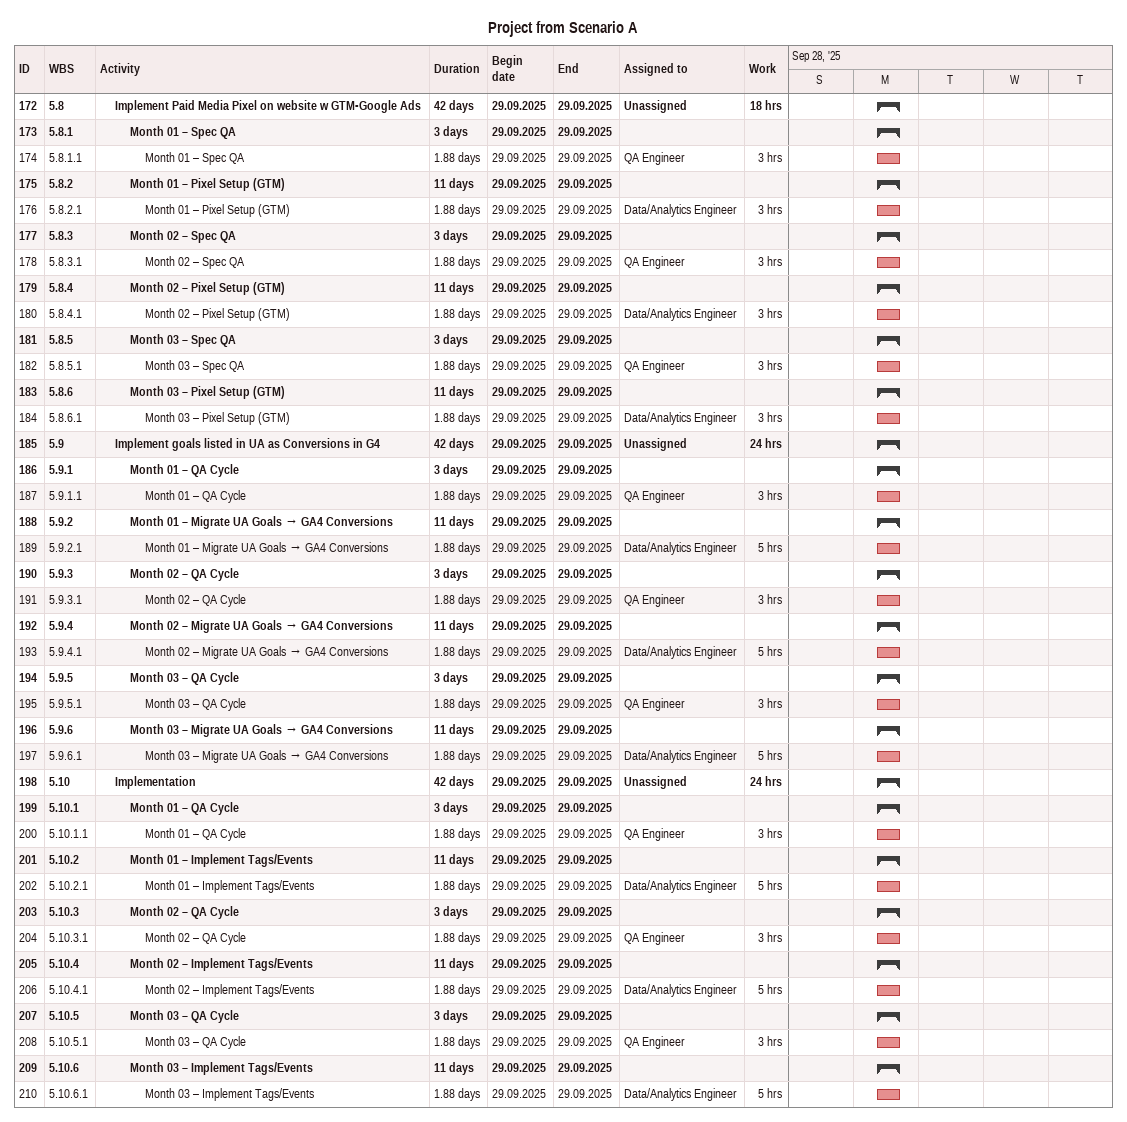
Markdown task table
Project from Scenario A

| ID | WBS | Task | Duration | Start | Finish | Resources | Work (h) |
|---|---|---|---|---|---|---|---|
| 172 | 5.8 | **Implement Paid Media Pixel on website w GTM-Google Ads** | 42d | 2025-09-29 | 2025-09-29 | Unassigned | 18 |
| 173 | 5.8.1 | **Month 01 – Spec QA** | 3d | 2025-09-29 | 2025-09-29 |  |  |
| 174 | 5.8.1.1 | Month 01 – Spec QA | 1.88d | 2025-09-29 | 2025-09-29 | QA Engineer | 3 |
| 175 | 5.8.2 | **Month 01 – Pixel Setup (GTM)** | 11d | 2025-09-29 | 2025-09-29 |  |  |
| 176 | 5.8.2.1 | Month 01 – Pixel Setup (GTM) | 1.88d | 2025-09-29 | 2025-09-29 | Data/Analytics Engineer | 3 |
| 177 | 5.8.3 | **Month 02 – Spec QA** | 3d | 2025-09-29 | 2025-09-29 |  |  |
| 178 | 5.8.3.1 | Month 02 – Spec QA | 1.88d | 2025-09-29 | 2025-09-29 | QA Engineer | 3 |
| 179 | 5.8.4 | **Month 02 – Pixel Setup (GTM)** | 11d | 2025-09-29 | 2025-09-29 |  |  |
| 180 | 5.8.4.1 | Month 02 – Pixel Setup (GTM) | 1.88d | 2025-09-29 | 2025-09-29 | Data/Analytics Engineer | 3 |
| 181 | 5.8.5 | **Month 03 – Spec QA** | 3d | 2025-09-29 | 2025-09-29 |  |  |
| 182 | 5.8.5.1 | Month 03 – Spec QA | 1.88d | 2025-09-29 | 2025-09-29 | QA Engineer | 3 |
| 183 | 5.8.6 | **Month 03 – Pixel Setup (GTM)** | 11d | 2025-09-29 | 2025-09-29 |  |  |
| 184 | 5.8.6.1 | Month 03 – Pixel Setup (GTM) | 1.88d | 2025-09-29 | 2025-09-29 | Data/Analytics Engineer | 3 |
| 185 | 5.9 | **Implement goals listed in UA as Conversions in G4** | 42d | 2025-09-29 | 2025-09-29 | Unassigned | 24 |
| 186 | 5.9.1 | **Month 01 – QA Cycle** | 3d | 2025-09-29 | 2025-09-29 |  |  |
| 187 | 5.9.1.1 | Month 01 – QA Cycle | 1.88d | 2025-09-29 | 2025-09-29 | QA Engineer | 3 |
| 188 | 5.9.2 | **Month 01 – Migrate UA Goals → GA4 Conversions** | 11d | 2025-09-29 | 2025-09-29 |  |  |
| 189 | 5.9.2.1 | Month 01 – Migrate UA Goals → GA4 Conversions | 1.88d | 2025-09-29 | 2025-09-29 | Data/Analytics Engineer | 5 |
| 190 | 5.9.3 | **Month 02 – QA Cycle** | 3d | 2025-09-29 | 2025-09-29 |  |  |
| 191 | 5.9.3.1 | Month 02 – QA Cycle | 1.88d | 2025-09-29 | 2025-09-29 | QA Engineer | 3 |
| 192 | 5.9.4 | **Month 02 – Migrate UA Goals → GA4 Conversions** | 11d | 2025-09-29 | 2025-09-29 |  |  |
| 193 | 5.9.4.1 | Month 02 – Migrate UA Goals → GA4 Conversions | 1.88d | 2025-09-29 | 2025-09-29 | Data/Analytics Engineer | 5 |
| 194 | 5.9.5 | **Month 03 – QA Cycle** | 3d | 2025-09-29 | 2025-09-29 |  |  |
| 195 | 5.9.5.1 | Month 03 – QA Cycle | 1.88d | 2025-09-29 | 2025-09-29 | QA Engineer | 3 |
| 196 | 5.9.6 | **Month 03 – Migrate UA Goals → GA4 Conversions** | 11d | 2025-09-29 | 2025-09-29 |  |  |
| 197 | 5.9.6.1 | Month 03 – Migrate UA Goals → GA4 Conversions | 1.88d | 2025-09-29 | 2025-09-29 | Data/Analytics Engineer | 5 |
| 198 | 5.10 | **Implementation** | 42d | 2025-09-29 | 2025-09-29 | Unassigned | 24 |
| 199 | 5.10.1 | **Month 01 – QA Cycle** | 3d | 2025-09-29 | 2025-09-29 |  |  |
| 200 | 5.10.1.1 | Month 01 – QA Cycle | 1.88d | 2025-09-29 | 2025-09-29 | QA Engineer | 3 |
| 201 | 5.10.2 | **Month 01 – Implement Tags/Events** | 11d | 2025-09-29 | 2025-09-29 |  |  |
| 202 | 5.10.2.1 | Month 01 – Implement Tags/Events | 1.88d | 2025-09-29 | 2025-09-29 | Data/Analytics Engineer | 5 |
| 203 | 5.10.3 | **Month 02 – QA Cycle** | 3d | 2025-09-29 | 2025-09-29 |  |  |
| 204 | 5.10.3.1 | Month 02 – QA Cycle | 1.88d | 2025-09-29 | 2025-09-29 | QA Engineer | 3 |
| 205 | 5.10.4 | **Month 02 – Implement Tags/Events** | 11d | 2025-09-29 | 2025-09-29 |  |  |
| 206 | 5.10.4.1 | Month 02 – Implement Tags/Events | 1.88d | 2025-09-29 | 2025-09-29 | Data/Analytics Engineer | 5 |
| 207 | 5.10.5 | **Month 03 – QA Cycle** | 3d | 2025-09-29 | 2025-09-29 |  |  |
| 208 | 5.10.5.1 | Month 03 – QA Cycle | 1.88d | 2025-09-29 | 2025-09-29 | QA Engineer | 3 |
| 209 | 5.10.6 | **Month 03 – Implement Tags/Events** | 11d | 2025-09-29 | 2025-09-29 |  |  |
| 210 | 5.10.6.1 | Month 03 – Implement Tags/Events | 1.88d | 2025-09-29 | 2025-09-29 | Data/Analytics Engineer | 5 |
